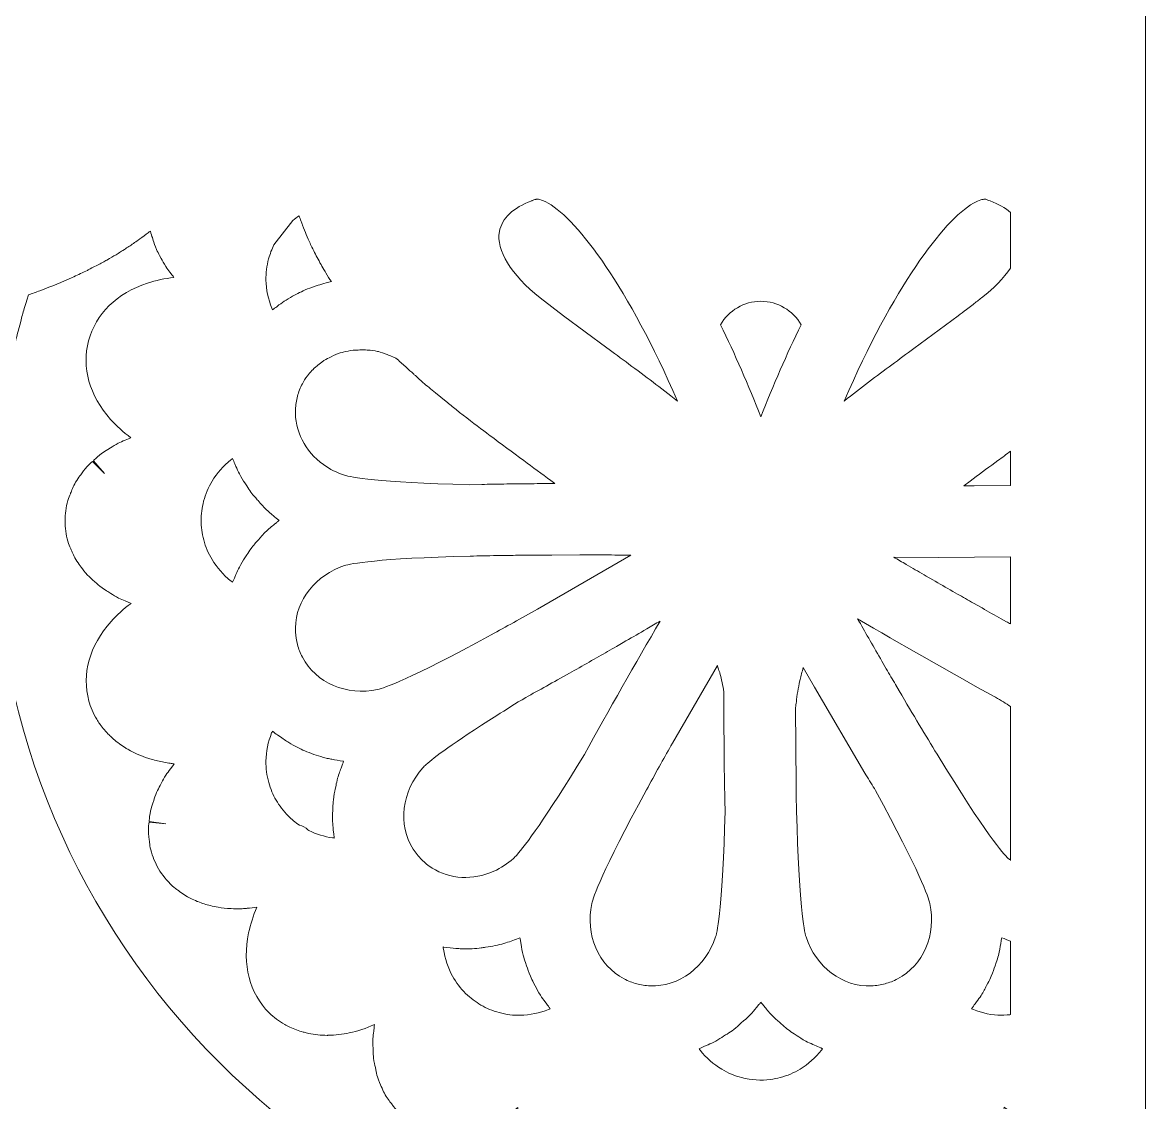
# Model space of a CAD drawing. Header units: millimetres. Extents: x 31 to 886, y -1164 to 562.
# Drawn here: x 350.2 to 416.8, y -148 to -83.9 of the extents above; entities that cross this region are included whole.
import ezdxf

# ---------------------------------------------------------------- set-up
doc = ezdxf.new("R2010")
doc.units = ezdxf.units.MM
doc.header["$MEASUREMENT"] = 0
doc.layers.add('Layer 4', color=7, linetype='Continuous')

msp = doc.modelspace()

# ---------------------------------------------------------------- linework, layer by layer
at = {"layer": 'Layer 4', "lineweight": 0}
msp.add_lwpolyline([(31.472, -19.871), (31.472, -468.295), (31.472, -581.098), (167.051, -581.098), (416.77, -581.098), (416.77, -19.871), (31.472, -19.871)], dxfattribs=at)
for points, knots in [([(378.448, -96.327), (378.589, -95.559), (379.27, -94.914), (380.365, -94.51), (380.365, -94.51), (380.401, -94.496), (380.401, -94.496), (380.437, -94.484), (380.472, -94.47), (380.5, -94.459), (380.535, -94.447), (380.569, -94.434), (380.601, -94.422), (380.684, -94.404), (380.91, -94.399), (381.347, -94.65), (383.134, -95.677), (386.125, -99.711), (389.007, -106.383), (388.491, -105.974), (388.005, -105.602), (387.568, -105.27), (386.617, -104.549), (385.614, -103.813), (384.811, -103.225), (384.811, -103.225), (382.252, -101.329), (382.252, -101.329), (382.252, -101.329), (380.87, -100.271), (380.87, -100.271), (379.125, -98.879), (378.242, -97.442), (378.448, -96.327)], [0, 0, 0, 0, 1, 1, 1, 2, 2, 2, 3, 3, 3, 4, 4, 4, 5, 5, 5, 6, 6, 6, 7, 7, 7, 8, 8, 8, 9, 9, 9, 10, 10, 10, 11, 11, 11, 11]), ([(408.77, -98.509), (408.354, -99.093), (407.774, -99.683), (407.05, -100.261), (406.883, -100.391), (406.712, -100.523), (406.539, -100.656), (406.539, -100.656), (406.145, -100.959), (406.145, -100.959), (405.982, -101.083), (405.816, -101.208), (405.649, -101.334), (405.649, -101.334), (403.034, -103.27), (403.034, -103.27), (402.598, -103.589), (402.16, -103.91), (401.723, -104.234), (400.836, -104.891), (399.879, -105.607), (398.899, -106.384), (401.781, -99.712), (404.772, -95.678), (406.561, -94.65), (406.918, -94.445), (407.133, -94.414), (407.229, -94.414), (407.262, -94.414), (407.288, -94.417), (407.304, -94.42), (407.304, -94.42), (407.345, -94.436), (407.345, -94.436), (407.397, -94.457), (407.447, -94.476), (407.479, -94.487), (407.479, -94.487), (407.55, -94.513), (407.55, -94.513), (408.043, -94.695), (408.452, -94.929), (408.77, -95.209), (408.77, -95.209), (408.77, -98.509), (408.77, -98.509)], [0, 0, 0, 0, 1, 1, 1, 2, 2, 2, 3, 3, 3, 4, 4, 4, 5, 5, 5, 6, 6, 6, 7, 7, 7, 8, 8, 8, 9, 9, 9, 10, 10, 10, 11, 11, 11, 12, 12, 12, 13, 13, 13, 14, 14, 14, 15, 15, 15, 15]), ([(368.482, -99.305), (368.376, -99.324), (368.274, -99.345), (368.167, -99.373), (367.991, -99.418), (367.828, -99.474), (367.694, -99.522), (367.694, -99.522), (367.468, -99.598), (367.468, -99.598), (367.283, -99.659), (367.115, -99.715), (366.933, -99.793), (366.777, -99.861), (366.627, -99.939), (366.491, -100.012), (366.491, -100.012), (366.305, -100.109), (366.305, -100.109), (366.143, -100.193), (365.97, -100.283), (365.793, -100.395), (365.647, -100.486), (365.509, -100.588), (365.377, -100.688), (365.377, -100.688), (365.24, -100.791), (365.24, -100.791), (365.163, -100.847), (365.078, -100.91), (364.99, -100.979), (364.975, -100.945), (364.961, -100.91), (364.947, -100.877), (364.732, -100.34), (364.617, -99.779), (364.606, -99.21), (364.597, -98.786), (364.65, -98.362), (364.763, -97.947), (364.841, -97.664), (364.95, -97.379), (365.079, -97.118), (365.079, -97.118), (366.205, -95.672), (366.205, -95.672), (366.319, -95.576), (366.441, -95.485), (366.57, -95.399), (366.607, -95.51), (366.645, -95.62), (366.684, -95.728), (366.711, -95.803), (366.741, -95.879), (366.762, -95.925), (366.762, -95.925), (366.777, -95.963), (366.777, -95.963), (366.924, -96.351), (367.068, -96.698), (367.219, -97.029), (367.266, -97.13), (367.316, -97.231), (367.377, -97.35), (367.377, -97.35), (367.44, -97.474), (367.44, -97.474), (367.561, -97.718), (367.706, -98.006), (367.868, -98.295), (367.938, -98.419), (368.012, -98.542), (368.108, -98.7), (368.108, -98.7), (368.163, -98.791), (368.163, -98.791), (368.267, -98.963), (368.373, -99.135), (368.482, -99.305)], [0, 0, 0, 0, 1, 1, 1, 2, 2, 2, 3, 3, 3, 4, 4, 4, 5, 5, 5, 6, 6, 6, 7, 7, 7, 8, 8, 8, 9, 9, 9, 10, 10, 10, 11, 11, 11, 12, 12, 12, 13, 13, 13, 14, 14, 14, 15, 15, 15, 16, 16, 16, 17, 17, 17, 18, 18, 18, 19, 19, 19, 20, 20, 20, 21, 21, 21, 22, 22, 22, 23, 23, 23, 24, 24, 24, 25, 25, 25, 26, 26, 26, 26]), ([(408.77, -156.445), (404.005, -158.094), (399.024, -158.929), (393.953, -158.929), (368.885, -158.929), (348.491, -138.534), (348.491, -113.466), (348.491, -112.858), (348.503, -112.245), (348.527, -111.64), (348.531, -111.541), (348.538, -111.441), (348.545, -111.332), (348.552, -111.237), (348.558, -111.143), (348.563, -111.053), (348.563, -111.053), (348.576, -110.792), (348.576, -110.792), (348.593, -110.47), (348.61, -110.148), (348.637, -109.825), (348.646, -109.712), (348.657, -109.6), (348.671, -109.472), (348.671, -109.472), (348.723, -108.939), (348.723, -108.939), (348.752, -108.632), (348.781, -108.325), (348.818, -108.017), (348.833, -107.891), (348.852, -107.766), (348.873, -107.623), (348.873, -107.623), (348.956, -107.028), (348.956, -107.028), (348.992, -106.758), (349.028, -106.489), (349.071, -106.223), (349.095, -106.079), (349.122, -105.936), (349.15, -105.784), (349.15, -105.784), (349.254, -105.209), (349.254, -105.209), (349.255, -105.208), (349.26, -105.176), (349.261, -105.174), (349.304, -104.927), (349.348, -104.68), (349.397, -104.437), (349.425, -104.298), (349.457, -104.161), (349.49, -104.017), (349.49, -104.017), (349.62, -103.432), (349.62, -103.432), (349.676, -103.174), (349.732, -102.917), (349.795, -102.66), (349.827, -102.529), (349.862, -102.4), (349.907, -102.235), (349.907, -102.235), (350.059, -101.661), (350.059, -101.661), (350.125, -101.408), (350.191, -101.153), (350.265, -100.898), (350.311, -100.738), (350.361, -100.579), (350.416, -100.402), (350.416, -100.402), (350.511, -100.093), (350.511, -100.093), (350.735, -100.014), (350.96, -99.932), (351.191, -99.846), (351.191, -99.846), (351.25, -99.825), (351.25, -99.825), (351.893, -99.583), (352.514, -99.328), (353.112, -99.059), (353.112, -99.059), (353.215, -99.01), (353.215, -99.01), (353.48, -98.891), (353.744, -98.767), (354.013, -98.633), (354.075, -98.603), (354.136, -98.571), (354.187, -98.544), (354.187, -98.544), (354.283, -98.494), (354.283, -98.494), (354.498, -98.385), (354.712, -98.274), (354.917, -98.162), (355.002, -98.116), (355.087, -98.067), (355.164, -98.022), (355.164, -98.022), (355.331, -97.926), (355.331, -97.926), (355.501, -97.828), (355.671, -97.731), (355.838, -97.628), (355.931, -97.571), (356.024, -97.512), (356.113, -97.453), (356.113, -97.453), (356.205, -97.394), (356.205, -97.394), (356.385, -97.279), (356.565, -97.164), (356.738, -97.044), (356.838, -96.975), (356.938, -96.904), (357.033, -96.835), (357.033, -96.835), (357.12, -96.772), (357.12, -96.772), (357.29, -96.65), (357.46, -96.526), (357.619, -96.403), (357.661, -96.37), (357.704, -96.337), (357.747, -96.302), (357.748, -96.306), (357.749, -96.31), (357.75, -96.314), (357.786, -96.467), (357.835, -96.606), (357.867, -96.693), (357.867, -96.693), (357.921, -96.857), (357.921, -96.857), (357.96, -96.984), (358.019, -97.177), (358.113, -97.391), (358.171, -97.521), (358.24, -97.65), (358.296, -97.746), (358.296, -97.746), (358.391, -97.922), (358.391, -97.922), (358.464, -98.063), (358.551, -98.229), (358.666, -98.406), (358.744, -98.526), (358.833, -98.643), (358.906, -98.735), (358.906, -98.735), (359.046, -98.921), (359.046, -98.921), (359.079, -98.965), (359.111, -99.009), (359.144, -99.053), (358.596, -99.114), (358.069, -99.226), (357.583, -99.388), (355.752, -99.994), (354.509, -101.212), (354.084, -102.816), (353.666, -104.392), (354.129, -106.045), (355.387, -107.471), (355.732, -107.863), (356.138, -108.23), (356.589, -108.563), (356.544, -108.582), (356.501, -108.601), (356.46, -108.62), (356.46, -108.62), (356.248, -108.71), (356.248, -108.71), (356.107, -108.767), (355.969, -108.826), (355.84, -108.893), (355.666, -108.983), (355.521, -109.075), (355.389, -109.161), (355.389, -109.161), (355.224, -109.264), (355.224, -109.264), (355.096, -109.341), (354.969, -109.419), (354.857, -109.503), (354.673, -109.639), (354.53, -109.774), (354.422, -109.876), (354.422, -109.876), (354.367, -109.929), (354.367, -109.929), (354.367, -109.929), (355.019, -110.686), (355.019, -110.686), (355.019, -110.686), (354.32, -109.968), (354.32, -109.968), (354.224, -110.051), (354.111, -110.151), (354, -110.269), (353.829, -110.455), (353.71, -110.629), (353.623, -110.754), (353.623, -110.754), (353.573, -110.825), (353.573, -110.825), (353.502, -110.914), (353.398, -111.05), (353.314, -111.198), (353.162, -111.46), (353.071, -111.707), (353.02, -111.846), (353.02, -111.846), (353.002, -111.89), (353.002, -111.89), (352.956, -111.989), (352.895, -112.128), (352.851, -112.29), (352.74, -112.686), (352.685, -113.093), (352.686, -113.498), (352.687, -113.9), (352.745, -114.304), (352.858, -114.703), (352.908, -114.876), (352.972, -115.02), (353.02, -115.119), (353.02, -115.119), (353.035, -115.154), (353.035, -115.154), (353.092, -115.305), (353.178, -115.534), (353.327, -115.788), (353.412, -115.93), (353.505, -116.053), (353.586, -116.155), (353.586, -116.155), (353.653, -116.245), (353.653, -116.245), (353.732, -116.358), (353.852, -116.529), (354.019, -116.707), (354.14, -116.836), (354.266, -116.945), (354.324, -116.992), (354.324, -116.992), (354.456, -117.109), (354.456, -117.109), (354.577, -117.222), (354.712, -117.343), (354.88, -117.467), (354.996, -117.552), (355.124, -117.631), (355.221, -117.687), (355.221, -117.687), (355.401, -117.798), (355.401, -117.798), (355.53, -117.88), (355.683, -117.976), (355.865, -118.069), (355.996, -118.135), (356.136, -118.194), (356.25, -118.239), (356.25, -118.239), (356.461, -118.328), (356.461, -118.328), (356.508, -118.349), (356.555, -118.369), (356.602, -118.389), (356.158, -118.716), (355.758, -119.076), (355.417, -119.459), (354.133, -120.9), (353.666, -122.576), (354.101, -124.178), (354.199, -124.541), (354.353, -124.897), (354.569, -125.262), (354.626, -125.358), (354.687, -125.448), (354.738, -125.517), (354.738, -125.517), (354.768, -125.56), (354.768, -125.56), (354.926, -125.784), (355.104, -125.996), (355.302, -126.192), (355.302, -126.192), (355.324, -126.214), (355.324, -126.214), (355.399, -126.29), (355.474, -126.363), (355.554, -126.432), (355.781, -126.628), (356.03, -126.81), (356.276, -126.959), (356.327, -126.993), (356.383, -127.029), (356.463, -127.076), (356.762, -127.243), (357.088, -127.387), (357.456, -127.518), (357.544, -127.549), (357.635, -127.577), (357.724, -127.602), (357.724, -127.602), (357.79, -127.621), (357.79, -127.621), (358.054, -127.7), (358.305, -127.761), (358.556, -127.808), (358.68, -127.831), (358.803, -127.853), (358.932, -127.871), (359.008, -127.882), (359.085, -127.891), (359.163, -127.9), (359.134, -127.94), (359.106, -127.978), (359.08, -128.014), (359.08, -128.014), (358.934, -128.208), (358.934, -128.208), (358.839, -128.331), (358.745, -128.455), (358.667, -128.577), (358.564, -128.737), (358.485, -128.887), (358.428, -129), (358.428, -129), (358.33, -129.184), (358.33, -129.184), (358.263, -129.303), (358.186, -129.444), (358.118, -129.6), (358.04, -129.78), (357.989, -129.942), (357.948, -130.075), (357.948, -130.075), (357.894, -130.242), (357.894, -130.242), (357.839, -130.399), (357.794, -130.534), (357.76, -130.686), (357.707, -130.924), (357.69, -131.135), (357.68, -131.256), (357.68, -131.256), (357.673, -131.327), (357.673, -131.327), (357.673, -131.327), (358.664, -131.463), (358.664, -131.463), (358.664, -131.463), (358.664, -131.463), (358.664, -131.463), (358.664, -131.463), (357.667, -131.368), (357.667, -131.368), (357.648, -131.499), (357.629, -131.657), (357.628, -131.831), (357.628, -132.125), (357.668, -132.363), (357.693, -132.51), (357.693, -132.51), (357.702, -132.573), (357.702, -132.573), (357.711, -132.684), (357.729, -132.839), (357.771, -133.001), (357.873, -133.401), (358.028, -133.781), (358.231, -134.128), (358.447, -134.5), (358.719, -134.835), (359.06, -135.149), (359.177, -135.256), (359.295, -135.343), (359.382, -135.403), (359.382, -135.403), (359.412, -135.425), (359.412, -135.425), (359.663, -135.615), (359.881, -135.756), (360.118, -135.877), (360.25, -135.945), (360.39, -136.004), (360.528, -136.058), (360.528, -136.058), (360.56, -136.071), (360.56, -136.071), (360.818, -136.174), (361.061, -136.253), (361.307, -136.313), (361.46, -136.35), (361.614, -136.383), (361.774, -136.409), (362.003, -136.446), (362.245, -136.471), (362.534, -136.487), (362.73, -136.511), (362.917, -136.515), (363.104, -136.498), (363.215, -136.494), (363.327, -136.485), (363.44, -136.476), (363.44, -136.476), (363.484, -136.472), (363.484, -136.472), (363.682, -136.457), (363.873, -136.435), (364.068, -136.405), (363.847, -136.91), (363.68, -137.423), (363.576, -137.925), (363.186, -139.814), (363.619, -141.499), (364.798, -142.672), (365.059, -142.931), (365.363, -143.158), (365.727, -143.367), (365.812, -143.415), (365.9, -143.459), (366.018, -143.515), (366.277, -143.64), (366.551, -143.741), (366.808, -143.809), (366.808, -143.809), (366.868, -143.827), (366.868, -143.827), (366.954, -143.851), (367.039, -143.874), (367.13, -143.893), (367.505, -143.969), (367.864, -144.007), (368.228, -144.007), (368.246, -144.007), (368.264, -144.006), (368.282, -144.005), (368.282, -144.005), (368.307, -144.004), (368.307, -144.004), (368.716, -143.997), (369.133, -143.95), (369.548, -143.862), (370.041, -143.757), (370.543, -143.591), (371.039, -143.372), (371.031, -143.435), (371.025, -143.493), (371.02, -143.546), (371.02, -143.546), (370.994, -143.764), (370.994, -143.764), (370.974, -143.909), (370.956, -144.056), (370.95, -144.196), (370.94, -144.399), (370.948, -144.584), (370.957, -144.756), (370.957, -144.756), (370.963, -144.928), (370.963, -144.928), (370.965, -145.071), (370.969, -145.214), (370.985, -145.353), (371.012, -145.582), (371.058, -145.777), (371.092, -145.922), (371.092, -145.922), (371.12, -146.057), (371.12, -146.057), (371.143, -146.18), (371.173, -146.326), (371.218, -146.472), (371.295, -146.718), (371.388, -146.916), (371.445, -147.036), (371.445, -147.036), (371.494, -147.144), (371.494, -147.144), (371.554, -147.297), (371.61, -147.417), (371.676, -147.532), (371.827, -147.794), (371.993, -147.994), (372.083, -148.101), (372.083, -148.101), (372.118, -148.148), (372.118, -148.148), (372.209, -148.277), (372.295, -148.381), (372.386, -148.475), (372.673, -148.768), (372.996, -149.019), (373.347, -149.22), (373.692, -149.419), (374.067, -149.57), (374.46, -149.67), (374.561, -149.696), (374.666, -149.714), (374.768, -149.724), (374.768, -149.724), (374.778, -149.726), (374.778, -149.726), (374.998, -149.771), (375.329, -149.839), (375.733, -149.807), (376.026, -149.8), (376.328, -149.764), (376.656, -149.696), (376.744, -149.678), (376.832, -149.655), (376.929, -149.629), (376.929, -149.629), (376.96, -149.621), (376.96, -149.621), (377.194, -149.559), (377.43, -149.481), (377.663, -149.389), (377.664, -149.389), (377.698, -149.375), (377.699, -149.374), (377.791, -149.338), (377.881, -149.302), (377.968, -149.262), (378.213, -149.149), (378.464, -149.015), (378.713, -148.864), (378.773, -148.831), (378.832, -148.797), (378.879, -148.765), (379.096, -148.625), (379.314, -148.467), (379.542, -148.282), (379.604, -148.828), (379.715, -149.352), (379.876, -149.837), (380.482, -151.668), (381.699, -152.91), (383.296, -153.333), (383.667, -153.433), (384.053, -153.484), (384.443, -153.484), (384.524, -153.484), (384.591, -153.479), (384.645, -153.473), (384.707, -153.468), (384.772, -153.461), (384.851, -153.45), (385.133, -153.425), (385.4, -153.378), (385.668, -153.306), (385.793, -153.271), (385.917, -153.23), (386.046, -153.184), (386.294, -153.095), (386.533, -152.988), (386.766, -152.862), (386.766, -152.862), (386.828, -152.829), (386.828, -152.829), (386.916, -152.783), (387.004, -152.735), (387.087, -152.684), (387.432, -152.47), (387.735, -152.244), (388.016, -151.992), (388.386, -151.658), (388.735, -151.268), (389.053, -150.836), (389.07, -150.875), (389.087, -150.913), (389.102, -150.948), (389.102, -150.948), (389.193, -151.162), (389.193, -151.162), (389.251, -151.303), (389.31, -151.442), (389.377, -151.572), (389.465, -151.745), (389.559, -151.892), (389.63, -152), (389.63, -152), (389.741, -152.179), (389.741, -152.179), (389.813, -152.301), (389.893, -152.432), (389.987, -152.557), (390.103, -152.715), (390.221, -152.845), (390.313, -152.942), (390.313, -152.942), (390.439, -153.083), (390.439, -153.083), (390.531, -153.189), (390.632, -153.303), (390.751, -153.413), (390.927, -153.576), (391.095, -153.693), (391.184, -153.754), (391.184, -153.754), (391.308, -153.845), (391.308, -153.845), (391.405, -153.922), (391.532, -154.017), (391.68, -154.103), (391.925, -154.246), (392.151, -154.331), (392.275, -154.377), (392.275, -154.377), (392.356, -154.41), (392.356, -154.41), (392.462, -154.46), (392.602, -154.52), (392.769, -154.567), (393.165, -154.678), (393.574, -154.734), (393.987, -154.734), (394.39, -154.733), (394.794, -154.675), (395.192, -154.561), (395.358, -154.513), (395.497, -154.452), (395.593, -154.407), (395.593, -154.407), (395.662, -154.378), (395.662, -154.378), (395.81, -154.321), (396.033, -154.235), (396.282, -154.09), (396.399, -154.019), (396.509, -153.942), (396.646, -153.831), (396.646, -153.831), (396.733, -153.766), (396.733, -153.766), (396.847, -153.687), (397.018, -153.567), (397.197, -153.4), (397.314, -153.29), (397.415, -153.173), (397.507, -153.065), (397.507, -153.065), (397.596, -152.965), (397.596, -152.965), (397.698, -152.855), (397.824, -152.718), (397.954, -152.541), (398.038, -152.426), (398.116, -152.3), (398.173, -152.2), (398.173, -152.2), (398.278, -152.03), (398.278, -152.03), (398.364, -151.897), (398.463, -151.74), (398.555, -151.559), (398.62, -151.431), (398.677, -151.294), (398.723, -151.18), (398.723, -151.18), (398.813, -150.964), (398.813, -150.964), (398.835, -150.916), (398.856, -150.867), (398.877, -150.817), (399.204, -151.262), (399.564, -151.662), (399.946, -152.002), (400.226, -152.252), (400.531, -152.476), (400.877, -152.688), (400.963, -152.741), (401.049, -152.787), (401.13, -152.829), (401.13, -152.829), (401.182, -152.856), (401.182, -152.856), (401.43, -152.988), (401.681, -153.098), (401.924, -153.184), (402.047, -153.228), (402.171, -153.269), (402.286, -153.299), (402.565, -153.374), (402.852, -153.424), (403.143, -153.446), (403.209, -153.455), (403.277, -153.462), (403.338, -153.466), (403.338, -153.466), (403.442, -153.472), (403.442, -153.472), (403.861, -153.496), (404.269, -153.427), (404.666, -153.319), (406.716, -152.763), (408.101, -150.784), (408.39, -148.265), (408.518, -148.368), (408.644, -148.464), (408.77, -148.554), (408.77, -148.554), (408.77, -156.445), (408.77, -156.445)], [0, 0, 0, 0, 1, 1, 1, 2, 2, 2, 3, 3, 3, 4, 4, 4, 5, 5, 5, 6, 6, 6, 7, 7, 7, 8, 8, 8, 9, 9, 9, 10, 10, 10, 11, 11, 11, 12, 12, 12, 13, 13, 13, 14, 14, 14, 15, 15, 15, 16, 16, 16, 17, 17, 17, 18, 18, 18, 19, 19, 19, 20, 20, 20, 21, 21, 21, 22, 22, 22, 23, 23, 23, 24, 24, 24, 25, 25, 25, 26, 26, 26, 27, 27, 27, 28, 28, 28, 29, 29, 29, 30, 30, 30, 31, 31, 31, 32, 32, 32, 33, 33, 33, 34, 34, 34, 35, 35, 35, 36, 36, 36, 37, 37, 37, 38, 38, 38, 39, 39, 39, 40, 40, 40, 41, 41, 41, 42, 42, 42, 43, 43, 43, 44, 44, 44, 45, 45, 45, 46, 46, 46, 47, 47, 47, 48, 48, 48, 49, 49, 49, 50, 50, 50, 51, 51, 51, 52, 52, 52, 53, 53, 53, 54, 54, 54, 55, 55, 55, 56, 56, 56, 57, 57, 57, 58, 58, 58, 59, 59, 59, 60, 60, 60, 61, 61, 61, 62, 62, 62, 63, 63, 63, 64, 64, 64, 65, 65, 65, 66, 66, 66, 67, 67, 67, 68, 68, 68, 69, 69, 69, 70, 70, 70, 71, 71, 71, 72, 72, 72, 73, 73, 73, 74, 74, 74, 75, 75, 75, 76, 76, 76, 77, 77, 77, 78, 78, 78, 79, 79, 79, 80, 80, 80, 81, 81, 81, 82, 82, 82, 83, 83, 83, 84, 84, 84, 85, 85, 85, 86, 86, 86, 87, 87, 87, 88, 88, 88, 89, 89, 89, 90, 90, 90, 91, 91, 91, 92, 92, 92, 93, 93, 93, 94, 94, 94, 95, 95, 95, 96, 96, 96, 97, 97, 97, 98, 98, 98, 99, 99, 99, 100, 100, 100, 101, 101, 101, 102, 102, 102, 103, 103, 103, 104, 104, 104, 105, 105, 105, 106, 106, 106, 107, 107, 107, 108, 108, 108, 109, 109, 109, 110, 110, 110, 111, 111, 111, 112, 112, 112, 113, 113, 113, 114, 114, 114, 115, 115, 115, 116, 116, 116, 117, 117, 117, 118, 118, 118, 119, 119, 119, 120, 120, 120, 121, 121, 121, 122, 122, 122, 123, 123, 123, 124, 124, 124, 125, 125, 125, 126, 126, 126, 127, 127, 127, 128, 128, 128, 129, 129, 129, 130, 130, 130, 131, 131, 131, 132, 132, 132, 133, 133, 133, 134, 134, 134, 135, 135, 135, 136, 136, 136, 137, 137, 137, 138, 138, 138, 139, 139, 139, 140, 140, 140, 141, 141, 141, 142, 142, 142, 143, 143, 143, 144, 144, 144, 145, 145, 145, 146, 146, 146, 147, 147, 147, 148, 148, 148, 149, 149, 149, 150, 150, 150, 151, 151, 151, 152, 152, 152, 153, 153, 153, 154, 154, 154, 155, 155, 155, 156, 156, 156, 157, 157, 157, 158, 158, 158, 159, 159, 159, 160, 160, 160, 161, 161, 161, 162, 162, 162, 163, 163, 163, 164, 164, 164, 165, 165, 165, 166, 166, 166, 167, 167, 167, 168, 168, 168, 169, 169, 169, 170, 170, 170, 171, 171, 171, 172, 172, 172, 173, 173, 173, 174, 174, 174, 175, 175, 175, 176, 176, 176, 177, 177, 177, 178, 178, 178, 179, 179, 179, 180, 180, 180, 181, 181, 181, 182, 182, 182, 183, 183, 183, 184, 184, 184, 185, 185, 185, 186, 186, 186, 187, 187, 187, 188, 188, 188, 189, 189, 189, 190, 190, 190, 191, 191, 191, 192, 192, 192, 193, 193, 193, 194, 194, 194, 195, 195, 195, 196, 196, 196, 197, 197, 197, 198, 198, 198, 199, 199, 199, 200, 200, 200, 201, 201, 201, 202, 202, 202, 203, 203, 203, 204, 204, 204, 205, 205, 205, 206, 206, 206, 207, 207, 207, 208, 208, 208, 209, 209, 209, 210, 210, 210, 211, 211, 211, 212, 212, 212, 213, 213, 213, 214, 214, 214, 215, 215, 215, 216, 216, 216, 217, 217, 217, 218, 218, 218, 219, 219, 219, 220, 220, 220, 221, 221, 221, 222, 222, 222, 223, 223, 223, 224, 224, 224, 225, 225, 225, 226, 226, 226, 227, 227, 227, 228, 228, 228, 229, 229, 229, 230, 230, 230, 231, 231, 231, 232, 232, 232, 233, 233, 233, 234, 234, 234, 235, 235, 235, 236, 236, 236, 237, 237, 237, 237]), ([(391.567, -101.86), (392.049, -101.015), (392.964, -100.469), (393.953, -100.469), (394.943, -100.469), (395.857, -101.014), (396.341, -101.86), (395.505, -103.58), (394.68, -105.47), (393.953, -107.32), (393.227, -105.47), (392.402, -103.58), (391.567, -101.86)], [0, 0, 0, 0, 1, 1, 1, 2, 2, 2, 3, 3, 3, 4, 4, 4, 4]), ([(371.683, -103.587), (371.683, -103.587), (371.791, -103.628), (371.791, -103.628), (371.894, -103.667), (372, -103.707), (372.119, -103.756), (372.182, -103.782), (372.248, -103.81), (372.316, -103.839), (372.502, -104.011), (372.691, -104.18), (372.876, -104.345), (372.876, -104.345), (373.144, -104.584), (373.144, -104.584), (373.213, -104.647), (373.281, -104.71), (373.368, -104.791), (373.368, -104.791), (373.401, -104.821), (373.401, -104.821), (373.567, -104.977), (373.735, -105.131), (373.91, -105.283), (374.149, -105.488), (374.396, -105.688), (374.668, -105.908), (374.668, -105.908), (375.292, -106.42), (375.292, -106.42), (375.485, -106.579), (375.678, -106.739), (375.875, -106.894), (376.442, -107.34), (377.029, -107.783), (377.526, -108.157), (377.526, -108.157), (377.674, -108.271), (377.674, -108.271), (377.745, -108.326), (377.817, -108.381), (377.881, -108.429), (378.551, -108.93), (379.224, -109.424), (379.891, -109.914), (380.427, -110.308), (380.969, -110.706), (381.502, -111.103), (381.502, -111.103), (381.736, -111.279), (381.736, -111.279), (381.516, -111.28), (381.294, -111.281), (381.066, -111.282), (381.066, -111.282), (381.034, -111.283), (381.034, -111.283), (380.569, -111.285), (380.104, -111.29), (379.606, -111.295), (379.606, -111.295), (379.54, -111.296), (379.54, -111.296), (379.1, -111.301), (378.662, -111.308), (378.227, -111.315), (378.227, -111.315), (378.051, -111.318), (378.051, -111.318), (377.832, -111.322), (377.615, -111.326), (377.401, -111.331), (377.401, -111.331), (376.689, -111.347), (376.689, -111.347), (371.132, -111.208), (369.641, -110.906), (369.258, -110.783), (368.81, -110.639), (368.393, -110.428), (368.017, -110.156), (366.918, -109.362), (366.296, -108.142), (366.352, -106.89), (366.364, -106.62), (366.404, -106.355), (366.473, -106.1), (366.54, -105.847), (366.638, -105.597), (366.763, -105.357), (366.841, -105.207), (366.942, -105.05), (367.062, -104.888), (367.062, -104.888), (367.195, -104.735), (367.195, -104.735), (367.295, -104.614), (367.377, -104.524), (367.452, -104.453), (367.498, -104.408), (367.546, -104.367), (367.611, -104.311), (367.705, -104.231), (367.804, -104.154), (367.909, -104.081), (367.968, -104.039), (368.026, -103.998), (368.082, -103.962), (368.177, -103.904), (368.297, -103.84), (368.466, -103.757), (368.466, -103.757), (368.606, -103.685), (368.606, -103.685), (368.802, -103.601), (368.986, -103.536), (369.128, -103.497), (369.128, -103.497), (369.188, -103.482), (369.188, -103.482), (369.367, -103.436), (369.568, -103.4), (369.782, -103.375), (369.782, -103.375), (369.982, -103.364), (369.982, -103.364), (370.12, -103.355), (370.235, -103.35), (370.34, -103.35), (370.374, -103.35), (370.407, -103.35), (370.434, -103.351), (370.488, -103.354), (370.541, -103.356), (370.601, -103.361), (370.85, -103.378), (371.047, -103.403), (371.221, -103.441), (371.281, -103.454), (371.423, -103.491), (371.683, -103.587)], [0, 0, 0, 0, 1, 1, 1, 2, 2, 2, 3, 3, 3, 4, 4, 4, 5, 5, 5, 6, 6, 6, 7, 7, 7, 8, 8, 8, 9, 9, 9, 10, 10, 10, 11, 11, 11, 12, 12, 12, 13, 13, 13, 14, 14, 14, 15, 15, 15, 16, 16, 16, 17, 17, 17, 18, 18, 18, 19, 19, 19, 20, 20, 20, 21, 21, 21, 22, 22, 22, 23, 23, 23, 24, 24, 24, 25, 25, 25, 26, 26, 26, 27, 27, 27, 28, 28, 28, 29, 29, 29, 30, 30, 30, 31, 31, 31, 32, 32, 32, 33, 33, 33, 34, 34, 34, 35, 35, 35, 36, 36, 36, 37, 37, 37, 38, 38, 38, 39, 39, 39, 40, 40, 40, 41, 41, 41, 42, 42, 42, 43, 43, 43, 44, 44, 44, 45, 45, 45, 46, 46, 46, 47, 47, 47, 47]), ([(360.909, -112.329), (361.017, -111.909), (361.185, -111.51), (361.408, -111.141), (361.699, -110.657), (362.076, -110.23), (362.527, -109.875), (362.56, -109.849), (362.593, -109.824), (362.627, -109.798), (362.672, -109.911), (362.717, -110.013), (362.758, -110.108), (362.758, -110.108), (362.826, -110.265), (362.826, -110.265), (362.889, -110.413), (362.953, -110.561), (363.027, -110.7), (363.142, -110.918), (363.265, -111.108), (363.352, -111.243), (363.352, -111.243), (363.46, -111.414), (363.46, -111.414), (363.542, -111.544), (363.624, -111.672), (363.714, -111.791), (363.867, -111.997), (364.027, -112.174), (364.133, -112.291), (364.133, -112.291), (364.265, -112.441), (364.265, -112.441), (364.361, -112.552), (364.458, -112.663), (364.567, -112.77), (364.753, -112.952), (364.936, -113.099), (365.099, -113.231), (365.099, -113.231), (365.235, -113.344), (365.235, -113.344), (365.283, -113.385), (365.33, -113.426), (365.379, -113.466), (365.333, -113.504), (365.288, -113.542), (365.242, -113.582), (365.242, -113.582), (365.104, -113.696), (365.104, -113.696), (364.951, -113.819), (364.76, -113.972), (364.564, -114.164), (364.457, -114.27), (364.359, -114.381), (364.278, -114.476), (364.278, -114.476), (364.134, -114.639), (364.134, -114.639), (364.02, -114.765), (363.864, -114.939), (363.718, -115.135), (363.623, -115.261), (363.538, -115.393), (363.465, -115.511), (363.465, -115.511), (363.35, -115.693), (363.35, -115.693), (363.25, -115.847), (363.137, -116.022), (363.026, -116.233), (362.951, -116.376), (362.886, -116.525), (362.826, -116.669), (362.826, -116.669), (362.759, -116.824), (362.759, -116.824), (362.721, -116.909), (362.676, -117.012), (362.629, -117.128), (362.622, -117.122), (362.614, -117.116), (362.607, -117.11), (362.577, -117.089), (362.546, -117.067), (362.51, -117.043), (362.068, -116.691), (361.698, -116.271), (361.409, -115.792), (361.189, -115.429), (361.023, -115.036), (360.915, -114.622), (360.812, -114.23), (360.76, -113.841), (360.76, -113.466), (360.76, -113.099), (360.81, -112.716), (360.909, -112.329)], [0, 0, 0, 0, 1, 1, 1, 2, 2, 2, 3, 3, 3, 4, 4, 4, 5, 5, 5, 6, 6, 6, 7, 7, 7, 8, 8, 8, 9, 9, 9, 10, 10, 10, 11, 11, 11, 12, 12, 12, 13, 13, 13, 14, 14, 14, 15, 15, 15, 16, 16, 16, 17, 17, 17, 18, 18, 18, 19, 19, 19, 20, 20, 20, 21, 21, 21, 22, 22, 22, 23, 23, 23, 24, 24, 24, 25, 25, 25, 26, 26, 26, 27, 27, 27, 28, 28, 28, 29, 29, 29, 30, 30, 30, 31, 31, 31, 32, 32, 32, 33, 33, 33, 33]), ([(408.77, -111.391), (408.77, -111.391), (406.605, -111.414), (406.605, -111.414), (406.399, -111.415), (406.193, -111.416), (405.987, -111.417), (405.987, -111.417), (406.361, -111.135), (406.361, -111.135), (406.854, -110.769), (407.348, -110.405), (407.839, -110.044), (407.839, -110.044), (408.012, -109.917), (408.012, -109.917), (408.271, -109.727), (408.523, -109.541), (408.77, -109.358), (408.77, -109.358), (408.77, -111.391), (408.77, -111.391)], [0, 0, 0, 0, 1, 1, 1, 2, 2, 2, 3, 3, 3, 4, 4, 4, 5, 5, 5, 6, 6, 6, 7, 7, 7, 7]), ([(366.763, -121.576), (366.638, -121.335), (366.54, -121.084), (366.472, -120.827), (366.405, -120.581), (366.364, -120.32), (366.354, -120.102), (366.354, -120.102), (366.348, -119.834), (366.348, -119.834), (366.372, -118.208), (367.569, -116.693), (369.258, -116.149), (369.641, -116.026), (371.135, -115.724), (376.717, -115.584), (377.231, -115.571), (377.757, -115.561), (378.288, -115.552), (378.288, -115.552), (378.884, -115.543), (378.884, -115.543), (379.224, -115.538), (379.565, -115.534), (379.909, -115.53), (379.909, -115.53), (380.378, -115.526), (380.378, -115.526), (380.773, -115.522), (381.167, -115.519), (381.554, -115.517), (381.554, -115.517), (383.223, -115.513), (383.223, -115.513), (383.223, -115.513), (384.693, -115.515), (384.693, -115.515), (385.233, -115.516), (385.753, -115.519), (386.251, -115.522), (386.251, -115.522), (380.703, -118.733), (380.703, -118.733), (379.747, -119.271), (378.826, -119.782), (377.967, -120.25), (373.07, -122.917), (371.621, -123.405), (371.226, -123.49), (369.389, -123.887), (367.554, -123.099), (366.763, -121.576)], [0, 0, 0, 0, 1, 1, 1, 2, 2, 2, 3, 3, 3, 4, 4, 4, 5, 5, 5, 6, 6, 6, 7, 7, 7, 8, 8, 8, 9, 9, 9, 10, 10, 10, 11, 11, 11, 12, 12, 12, 13, 13, 13, 14, 14, 14, 15, 15, 15, 16, 16, 16, 17, 17, 17, 17]), ([(408.77, -119.608), (408.689, -119.563), (408.607, -119.518), (408.526, -119.473), (408.526, -119.473), (408.214, -119.299), (408.214, -119.299), (407.835, -119.087), (407.454, -118.875), (407.072, -118.659), (407.072, -118.659), (406.571, -118.375), (406.571, -118.375), (406.25, -118.194), (405.93, -118.012), (405.614, -117.832), (405.614, -117.832), (405.336, -117.672), (405.336, -117.672), (404.939, -117.445), (404.544, -117.218), (404.156, -116.994), (404.156, -116.994), (403.761, -116.765), (403.761, -116.765), (403.415, -116.565), (403.069, -116.365), (402.715, -116.159), (402.715, -116.159), (402.58, -116.08), (402.58, -116.08), (402.329, -115.933), (402.08, -115.788), (401.836, -115.645), (401.836, -115.645), (404.491, -115.658), (404.491, -115.658), (404.491, -115.658), (408.77, -115.624), (408.77, -115.624), (408.77, -115.624), (408.77, -119.608), (408.77, -119.608)], [0, 0, 0, 0, 1, 1, 1, 2, 2, 2, 3, 3, 3, 4, 4, 4, 5, 5, 5, 6, 6, 6, 7, 7, 7, 8, 8, 8, 9, 9, 9, 10, 10, 10, 11, 11, 11, 12, 12, 12, 13, 13, 13, 14, 14, 14, 14]), ([(379.475, -133.312), (379.402, -133.393), (379.337, -133.461), (379.281, -133.512), (378.932, -133.828), (378.541, -134.085), (378.119, -134.274), (377.506, -134.548), (376.846, -134.672), (376.213, -134.637), (375.58, -134.603), (374.974, -134.411), (374.458, -134.082), (374.231, -133.937), (374.021, -133.769), (373.835, -133.583), (373.651, -133.4), (373.483, -133.19), (373.336, -132.958), (372.412, -131.512), (372.647, -129.53), (373.907, -128.139), (373.958, -128.082), (374.027, -128.017), (374.108, -127.944), (374.571, -127.529), (375.673, -126.688), (378.292, -125.034), (378.84, -124.687), (379.417, -124.327), (380.016, -123.96), (380.784, -123.542), (381.634, -123.071), (382.61, -122.521), (382.61, -122.521), (382.884, -122.369), (382.884, -122.369), (383.28, -122.146), (383.675, -121.921), (384.068, -121.697), (384.068, -121.697), (384.347, -121.538), (384.347, -121.538), (384.696, -121.34), (385.042, -121.141), (385.389, -120.942), (385.389, -120.942), (385.798, -120.706), (385.798, -120.706), (386.212, -120.467), (386.616, -120.233), (387.018, -119.999), (387.018, -119.999), (387.199, -119.894), (387.199, -119.894), (387.465, -119.739), (387.727, -119.586), (387.984, -119.436), (386.56, -121.871), (384.901, -124.758), (383.488, -127.355), (381.137, -131.201), (380.008, -132.717), (379.475, -133.312)], [0, 0, 0, 0, 1, 1, 1, 2, 2, 2, 3, 3, 3, 4, 4, 4, 5, 5, 5, 6, 6, 6, 7, 7, 7, 8, 8, 8, 9, 9, 9, 10, 10, 10, 11, 11, 11, 12, 12, 12, 13, 13, 13, 14, 14, 14, 15, 15, 15, 16, 16, 16, 17, 17, 17, 18, 18, 18, 19, 19, 19, 20, 20, 20, 21, 21, 21, 21]), ([(408.77, -133.637), (408.721, -133.596), (408.673, -133.554), (408.625, -133.511), (408.326, -133.241), (407.317, -132.098), (404.406, -127.335), (403.738, -126.241), (403.002, -125.009), (402.158, -123.569), (402.158, -123.569), (401.94, -123.198), (401.94, -123.198), (401.76, -122.891), (401.584, -122.587), (401.397, -122.264), (401.397, -122.264), (401.13, -121.804), (401.13, -121.804), (400.895, -121.398), (400.664, -120.998), (400.437, -120.601), (400.437, -120.601), (400.354, -120.456), (400.354, -120.456), (400.129, -120.064), (399.909, -119.679), (399.695, -119.302), (402.159, -120.746), (405.128, -122.454), (407.838, -123.93), (407.838, -123.93), (407.88, -123.954), (407.88, -123.954), (408.193, -124.145), (408.488, -124.327), (408.77, -124.502), (408.77, -124.502), (408.77, -133.637), (408.77, -133.637)], [0, 0, 0, 0, 1, 1, 1, 2, 2, 2, 3, 3, 3, 4, 4, 4, 5, 5, 5, 6, 6, 6, 7, 7, 7, 8, 8, 8, 9, 9, 9, 10, 10, 10, 11, 11, 11, 12, 12, 12, 13, 13, 13, 13]), ([(383.93, -136.195), (384.015, -135.801), (384.5, -134.355), (387.17, -129.453), (387.417, -129), (387.671, -128.537), (387.929, -128.072), (387.929, -128.072), (388.025, -127.899), (388.025, -127.899), (388.252, -127.492), (388.481, -127.083), (388.707, -126.681), (388.707, -126.681), (391.377, -122.064), (391.377, -122.064), (391.386, -122.097), (391.397, -122.131), (391.407, -122.164), (391.432, -122.246), (391.46, -122.328), (391.499, -122.44), (391.509, -122.468), (391.52, -122.497), (391.529, -122.532), (391.625, -122.893), (391.705, -123.268), (391.762, -123.623), (391.76, -125.502), (391.772, -127.275), (391.797, -128.895), (391.808, -129.545), (391.82, -130.178), (391.834, -130.734), (391.695, -136.288), (391.394, -137.779), (391.27, -138.163), (390.696, -139.949), (389.093, -141.144), (387.386, -141.068), (387.108, -141.055), (386.84, -141.015), (386.592, -140.949), (386.341, -140.881), (386.089, -140.783), (385.844, -140.656), (384.321, -139.865), (383.534, -138.03), (383.93, -136.195)], [0, 0, 0, 0, 1, 1, 1, 2, 2, 2, 3, 3, 3, 4, 4, 4, 5, 5, 5, 6, 6, 6, 7, 7, 7, 8, 8, 8, 9, 9, 9, 10, 10, 10, 11, 11, 11, 12, 12, 12, 13, 13, 13, 14, 14, 14, 15, 15, 15, 16, 16, 16, 16]), ([(396.637, -138.164), (396.513, -137.78), (396.211, -136.284), (396.072, -130.704), (396.06, -130.208), (396.049, -129.691), (396.04, -129.169), (396.04, -129.169), (396.003, -124.559), (396.003, -124.559), (396.032, -124.45), (396.051, -124.34), (396.061, -124.23), (396.101, -123.833), (396.168, -123.426), (396.268, -122.968), (396.268, -122.968), (396.28, -122.909), (396.28, -122.909), (396.333, -122.677), (396.396, -122.442), (396.472, -122.196), (396.472, -122.196), (397.129, -123.348), (397.129, -123.348), (397.129, -123.348), (400.128, -128.45), (400.128, -128.45), (400.128, -128.45), (400.189, -128.551), (400.189, -128.551), (400.384, -128.875), (400.578, -129.195), (400.752, -129.479), (403.408, -134.357), (403.893, -135.801), (403.978, -136.195), (404.374, -138.031), (403.586, -139.865), (402.062, -140.657), (401.822, -140.782), (401.571, -140.88), (401.319, -140.948), (401.066, -141.016), (400.798, -141.056), (400.523, -141.068), (400.521, -141.068), (400.519, -141.069), (400.517, -141.069), (398.811, -141.16), (397.215, -139.96), (396.637, -138.164)], [0, 0, 0, 0, 1, 1, 1, 2, 2, 2, 3, 3, 3, 4, 4, 4, 5, 5, 5, 6, 6, 6, 7, 7, 7, 8, 8, 8, 9, 9, 9, 10, 10, 10, 11, 11, 11, 12, 12, 12, 13, 13, 13, 14, 14, 14, 15, 15, 15, 16, 16, 16, 17, 17, 17, 17]), ([(368.553, -131.329), (368.56, -131.49), (368.578, -131.648), (368.596, -131.798), (368.596, -131.798), (368.616, -131.967), (368.616, -131.967), (368.626, -132.062), (368.639, -132.178), (368.658, -132.306), (368.622, -132.302), (368.588, -132.297), (368.554, -132.293), (368.06, -132.222), (367.588, -132.079), (367.15, -131.866), (367.15, -131.866), (367.096, -131.813), (367.096, -131.813), (366.955, -131.672), (366.776, -131.579), (366.584, -131.541), (366.346, -131.379), (366.123, -131.194), (365.92, -130.988), (365.633, -130.698), (365.393, -130.386), (365.206, -130.063), (365.023, -129.745), (364.875, -129.388), (364.768, -129.003), (364.653, -128.59), (364.598, -128.166), (364.605, -127.742), (364.605, -127.742), (364.605, -127.739), (364.605, -127.739), (364.614, -127.171), (364.727, -126.61), (364.94, -126.072), (364.955, -126.034), (364.971, -125.996), (364.988, -125.956), (364.989, -125.957), (364.991, -125.958), (364.992, -125.959), (365.182, -126.114), (365.396, -126.27), (365.634, -126.427), (365.634, -126.427), (365.693, -126.467), (365.693, -126.467), (365.783, -126.531), (365.875, -126.593), (365.964, -126.645), (366.294, -126.842), (366.614, -127.007), (366.908, -127.133), (366.908, -127.133), (367.024, -127.183), (367.024, -127.183), (367.38, -127.331), (367.754, -127.454), (368.169, -127.56), (368.265, -127.584), (368.363, -127.604), (368.452, -127.62), (368.452, -127.62), (368.515, -127.631), (368.515, -127.631), (368.7, -127.671), (368.939, -127.718), (369.208, -127.753), (369.186, -127.812), (369.165, -127.871), (369.144, -127.931), (369.144, -127.931), (369.082, -128.096), (369.082, -128.096), (369.016, -128.267), (368.924, -128.502), (368.852, -128.762), (368.811, -128.909), (368.782, -129.057), (368.758, -129.185), (368.758, -129.185), (368.715, -129.396), (368.715, -129.396), (368.678, -129.569), (368.632, -129.784), (368.603, -130.032), (368.584, -130.191), (368.576, -130.35), (368.572, -130.492), (368.572, -130.492), (368.564, -130.684), (368.564, -130.684), (368.555, -130.851), (368.543, -131.08), (368.553, -131.329)], [0, 0, 0, 0, 1, 1, 1, 2, 2, 2, 3, 3, 3, 4, 4, 4, 5, 5, 5, 6, 6, 6, 7, 7, 7, 8, 8, 8, 9, 9, 9, 10, 10, 10, 11, 11, 11, 12, 12, 12, 13, 13, 13, 14, 14, 14, 15, 15, 15, 16, 16, 16, 17, 17, 17, 18, 18, 18, 19, 19, 19, 20, 20, 20, 21, 21, 21, 22, 22, 22, 23, 23, 23, 24, 24, 24, 25, 25, 25, 26, 26, 26, 27, 27, 27, 28, 28, 28, 29, 29, 29, 30, 30, 30, 31, 31, 31, 32, 32, 32, 33, 33, 33, 33]), ([(381.466, -142.429), (381.431, -142.444), (381.396, -142.459), (381.362, -142.472), (380.826, -142.688), (380.266, -142.803), (379.69, -142.815), (379.275, -142.826), (378.856, -142.773), (378.436, -142.657), (378.038, -142.548), (377.685, -142.403), (377.355, -142.212), (377.04, -142.03), (376.734, -141.795), (376.447, -141.515), (376.141, -141.214), (375.881, -140.874), (375.675, -140.504), (375.396, -140.002), (375.213, -139.458), (375.13, -138.887), (375.124, -138.847), (375.119, -138.807), (375.114, -138.765), (375.119, -138.766), (375.124, -138.767), (375.129, -138.768), (375.404, -138.812), (375.654, -138.832), (375.866, -138.846), (375.866, -138.846), (375.961, -138.854), (375.961, -138.854), (376.066, -138.863), (376.17, -138.87), (376.249, -138.873), (376.652, -138.903), (377.023, -138.86), (377.376, -138.819), (377.448, -138.811), (377.522, -138.8), (377.571, -138.792), (377.571, -138.792), (377.631, -138.784), (377.631, -138.784), (378.033, -138.724), (378.387, -138.649), (378.709, -138.557), (378.752, -138.545), (378.796, -138.53), (378.83, -138.519), (379.107, -138.434), (379.385, -138.333), (379.667, -138.213), (379.677, -138.276), (379.689, -138.338), (379.701, -138.403), (379.701, -138.403), (379.736, -138.612), (379.736, -138.612), (379.767, -138.804), (379.801, -139.022), (379.862, -139.26), (379.9, -139.409), (379.948, -139.553), (379.993, -139.678), (379.993, -139.678), (380.062, -139.882), (380.062, -139.882), (380.117, -140.052), (380.185, -140.263), (380.284, -140.492), (380.344, -140.633), (380.414, -140.768), (380.479, -140.89), (380.479, -140.89), (380.577, -141.077), (380.577, -141.077), (380.658, -141.235), (380.759, -141.432), (380.883, -141.629), (380.971, -141.769), (381.068, -141.901), (381.157, -142.017), (381.157, -142.017), (381.256, -142.149), (381.256, -142.149), (381.317, -142.233), (381.387, -142.328), (381.466, -142.429)], [0, 0, 0, 0, 1, 1, 1, 2, 2, 2, 3, 3, 3, 4, 4, 4, 5, 5, 5, 6, 6, 6, 7, 7, 7, 8, 8, 8, 9, 9, 9, 10, 10, 10, 11, 11, 11, 12, 12, 12, 13, 13, 13, 14, 14, 14, 15, 15, 15, 16, 16, 16, 17, 17, 17, 18, 18, 18, 19, 19, 19, 20, 20, 20, 21, 21, 21, 22, 22, 22, 23, 23, 23, 24, 24, 24, 25, 25, 25, 26, 26, 26, 27, 27, 27, 28, 28, 28, 29, 29, 29, 30, 30, 30, 30]), ([(408.77, -142.777), (408.702, -142.783), (408.631, -142.789), (408.557, -142.794), (408.557, -142.794), (408.373, -142.808), (408.373, -142.808), (408.329, -142.811), (408.283, -142.815), (408.227, -142.815), (407.66, -142.807), (407.1, -142.694), (406.561, -142.48), (406.521, -142.464), (406.481, -142.447), (406.441, -142.43), (406.525, -142.323), (406.598, -142.223), (406.662, -142.136), (406.662, -142.136), (406.751, -142.017), (406.751, -142.017), (406.844, -141.893), (406.936, -141.769), (407.022, -141.634), (407.153, -141.425), (407.254, -141.227), (407.341, -141.058), (407.341, -141.058), (407.42, -140.906), (407.42, -140.906), (407.493, -140.771), (407.563, -140.635), (407.624, -140.492), (407.722, -140.264), (407.79, -140.056), (407.846, -139.882), (407.846, -139.882), (407.911, -139.688), (407.911, -139.688), (407.961, -139.548), (408.008, -139.407), (408.044, -139.268), (408.109, -139.014), (408.146, -138.779), (408.179, -138.566), (408.179, -138.566), (408.206, -138.403), (408.206, -138.403), (408.219, -138.34), (408.231, -138.277), (408.241, -138.214), (408.425, -138.292), (408.603, -138.361), (408.77, -138.42), (408.77, -138.42), (408.77, -142.777), (408.77, -142.777)], [0, 0, 0, 0, 1, 1, 1, 2, 2, 2, 3, 3, 3, 4, 4, 4, 5, 5, 5, 6, 6, 6, 7, 7, 7, 8, 8, 8, 9, 9, 9, 10, 10, 10, 11, 11, 11, 12, 12, 12, 13, 13, 13, 14, 14, 14, 15, 15, 15, 16, 16, 16, 17, 17, 17, 18, 18, 18, 19, 19, 19, 19]), ([(390.609, -144.658), (390.609, -144.658), (390.729, -144.603), (390.729, -144.603), (390.755, -144.59), (390.782, -144.58), (390.822, -144.563), (390.959, -144.506), (391.12, -144.438), (391.286, -144.347), (391.459, -144.253), (391.612, -144.151), (391.742, -144.063), (391.742, -144.063), (391.861, -143.984), (391.861, -143.984), (391.888, -143.966), (391.915, -143.949), (391.951, -143.927), (392.078, -143.849), (392.214, -143.763), (392.353, -143.657), (392.51, -143.537), (392.643, -143.415), (392.775, -143.293), (392.775, -143.293), (392.951, -143.135), (392.951, -143.135), (393.064, -143.04), (393.185, -142.933), (393.306, -142.808), (393.455, -142.654), (393.579, -142.499), (393.691, -142.357), (393.691, -142.357), (393.835, -142.182), (393.835, -142.182), (393.875, -142.136), (393.915, -142.089), (393.954, -142.041), (393.981, -142.073), (394.009, -142.106), (394.038, -142.139), (394.038, -142.139), (394.142, -142.267), (394.142, -142.267), (394.27, -142.431), (394.416, -142.616), (394.605, -142.812), (394.704, -142.914), (394.809, -143.008), (394.949, -143.128), (394.949, -143.128), (395.079, -143.246), (395.079, -143.246), (395.198, -143.357), (395.361, -143.51), (395.557, -143.659), (395.677, -143.751), (395.803, -143.832), (395.934, -143.912), (395.934, -143.912), (396.108, -144.027), (396.108, -144.027), (396.237, -144.114), (396.413, -144.235), (396.624, -144.349), (396.759, -144.422), (396.898, -144.484), (397.047, -144.546), (397.047, -144.546), (397.236, -144.631), (397.236, -144.631), (397.338, -144.679), (397.467, -144.74), (397.615, -144.8), (397.595, -144.826), (397.575, -144.853), (397.555, -144.878), (397.198, -145.334), (396.77, -145.715), (396.285, -146.009), (395.917, -146.231), (395.522, -146.397), (395.107, -146.506), (394.915, -146.557), (394.719, -146.595), (394.526, -146.621), (393.964, -146.695), (393.406, -146.662), (392.814, -146.509), (392.399, -146.403), (392, -146.236), (391.631, -146.014), (391.144, -145.72), (390.716, -145.341), (390.358, -144.887), (390.336, -144.859), (390.313, -144.829), (390.291, -144.8), (390.409, -144.751), (390.517, -144.701), (390.609, -144.658)], [0, 0, 0, 0, 1, 1, 1, 2, 2, 2, 3, 3, 3, 4, 4, 4, 5, 5, 5, 6, 6, 6, 7, 7, 7, 8, 8, 8, 9, 9, 9, 10, 10, 10, 11, 11, 11, 12, 12, 12, 13, 13, 13, 14, 14, 14, 15, 15, 15, 16, 16, 16, 17, 17, 17, 18, 18, 18, 19, 19, 19, 20, 20, 20, 21, 21, 21, 22, 22, 22, 23, 23, 23, 24, 24, 24, 25, 25, 25, 26, 26, 26, 27, 27, 27, 28, 28, 28, 29, 29, 29, 30, 30, 30, 31, 31, 31, 32, 32, 32, 33, 33, 33, 34, 34, 34, 34])]:
    msp.add_open_spline(points, degree=3, knots=knots, dxfattribs=at)

doc.saveas('drawing.dxf')
